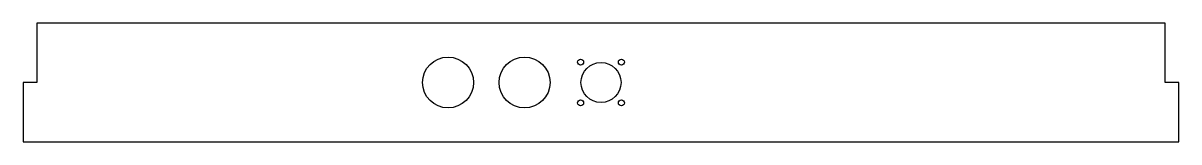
# Model space of a CAD drawing. Header units: millimetres. Extents: x -680 to 0, y -78 to -8.
import ezdxf

# ---------------------------------------------------------------- set-up
doc = ezdxf.new("R2010")
doc.units = ezdxf.units.MM
doc.layers.get('0').update_dxf_attribs({"linetype": 'CONTINUOUS'})

msp = doc.modelspace()

# ---------------------------------------------------------------- linework, layer by layer
msp.add_lwpolyline([(-8, -8), (-672, -8), (-672, -43), (-680, -43), (-680, -78), (0, -78), (0, -43), (-8, -43)], close=True)
for centre, radius in [((-430, -43), 15), ((-385, -43), 15), ((-352, -31), 1.75), ((-340, -43), 11.8), ((-328, -31), 1.75), ((-352, -55), 1.75), ((-328, -55), 1.75)]:
    msp.add_circle(centre, radius)

doc.saveas('drawing.dxf')
